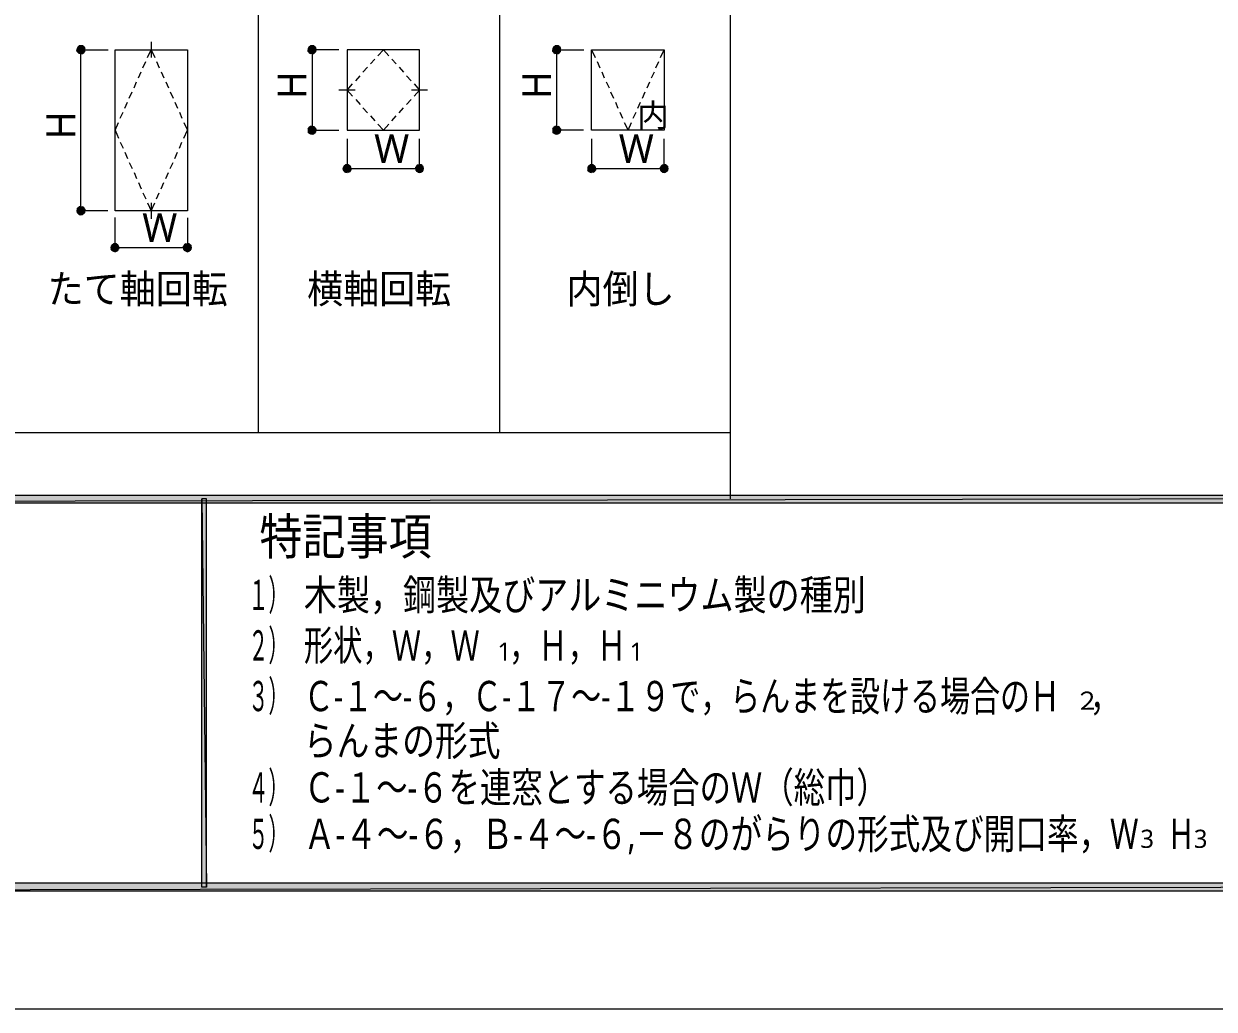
# Model space of a CAD drawing. Header units: millimetres. Extents: x 0 to 420, y 0 to 297.
# Drawn here: x 101.9 to 209.2, y 0 to 88.8 of the extents above; entities that cross this region are included whole.
import ezdxf
from ezdxf.enums import TextEntityAlignment as Align

# ---------------------------------------------------------------- set-up
doc = ezdxf.new("R2010")
doc.units = ezdxf.units.MM
doc.styles.add('kst32b', font='NotoSansJP-Variable.ttf')

msp = doc.modelspace()

# ---------------------------------------------------------------- hatches: boundary and pattern name
h = msp.add_hatch(color=7)
h.paths.add_polyline_path([(106.74, 86.61), (106.72, 86.49), (107.08, 86.49), (106.74, 86.61)])
h.paths.add_polyline_path([(106.72, 86.49), (107.08, 86.49), (106.74, 86.34), (106.72, 86.49)])
h.paths.add_polyline_path([(107.08, 86.49), (106.74, 86.34), (106.83, 86.23), (107.08, 86.49)])
h = msp.add_hatch(color=7)
h.paths.add_polyline_path([(107.08, 86.85), (106.93, 86.83), (107.08, 86.49), (107.08, 86.85)])
h.paths.add_polyline_path([(106.93, 86.83), (107.08, 86.49), (106.83, 86.74), (106.93, 86.83)])
h.paths.add_polyline_path([(107.08, 86.49), (106.83, 86.74), (106.74, 86.61), (107.08, 86.49)])
h = msp.add_hatch(color=7)
h.paths.add_polyline_path([(106.83, 86.23), (106.93, 86.15), (107.08, 86.49), (106.83, 86.23)])
h.paths.add_polyline_path([(106.93, 86.15), (107.08, 86.49), (107.08, 86.13), (106.93, 86.15)])
h.paths.add_polyline_path([(107.08, 86.49), (107.08, 86.13), (107.21, 86.15), (107.08, 86.49)])
for points in [[(107.21, 86.83), (107.08, 86.85), (107.08, 86.49), (107.21, 86.83)], [(128.06, 86.83), (127.91, 86.85), (127.91, 86.49), (128.06, 86.83)], [(150.09, 86.83), (149.97, 86.85), (149.97, 86.49), (150.09, 86.83)], [(127.76, 78.89), (127.91, 78.87), (127.91, 79.23), (127.76, 78.89)], [(149.82, 78.89), (149.97, 78.87), (149.97, 79.23), (149.82, 78.89)], [(130.75, 75.9), (130.7, 75.78), (131.09, 75.78), (130.75, 75.9)], [(137.94, 75.63), (137.96, 75.78), (137.6, 75.78), (137.94, 75.63)], [(152.78, 75.9), (152.76, 75.78), (153.12, 75.78), (152.78, 75.9)], [(160, 75.63), (160.02, 75.78), (159.66, 75.78), (160, 75.63)], [(106.93, 71.63), (107.08, 71.61), (107.08, 71.97), (106.93, 71.63)], [(109.81, 68.79), (109.77, 68.64), (110.15, 68.64), (109.81, 68.79)], [(117.01, 68.52), (117.03, 68.64), (116.67, 68.64), (117.01, 68.52)]]:
    msp.add_hatch(color=7).paths.add_polyline_path(points)
h = msp.add_hatch(color=7)
h.paths.add_polyline_path([(107.44, 86.49), (107.42, 86.61), (107.08, 86.49), (107.44, 86.49)])
h.paths.add_polyline_path([(107.42, 86.61), (107.08, 86.49), (107.34, 86.74), (107.42, 86.61)])
h.paths.add_polyline_path([(107.08, 86.49), (107.34, 86.74), (107.21, 86.83), (107.08, 86.49)])
h = msp.add_hatch(color=7)
h.paths.add_polyline_path([(107.21, 86.15), (107.34, 86.23), (107.08, 86.49), (107.21, 86.15)])
h.paths.add_polyline_path([(107.34, 86.23), (107.08, 86.49), (107.42, 86.34), (107.34, 86.23)])
h.paths.add_polyline_path([(107.08, 86.49), (107.42, 86.34), (107.44, 86.49), (107.08, 86.49)])
h = msp.add_hatch(color=7)
h.paths.add_polyline_path([(127.57, 86.61), (127.55, 86.49), (127.91, 86.49), (127.57, 86.61)])
h.paths.add_polyline_path([(127.55, 86.49), (127.91, 86.49), (127.57, 86.34), (127.55, 86.49)])
h.paths.add_polyline_path([(127.91, 86.49), (127.57, 86.34), (127.66, 86.23), (127.91, 86.49)])
h = msp.add_hatch(color=7)
h.paths.add_polyline_path([(127.91, 86.85), (127.76, 86.83), (127.91, 86.49), (127.91, 86.85)])
h.paths.add_polyline_path([(127.76, 86.83), (127.91, 86.49), (127.66, 86.74), (127.76, 86.83)])
h.paths.add_polyline_path([(127.91, 86.49), (127.66, 86.74), (127.57, 86.61), (127.91, 86.49)])
h = msp.add_hatch(color=7)
h.paths.add_polyline_path([(127.66, 86.23), (127.76, 86.15), (127.91, 86.49), (127.66, 86.23)])
h.paths.add_polyline_path([(127.76, 86.15), (127.91, 86.49), (127.91, 86.13), (127.76, 86.15)])
h.paths.add_polyline_path([(127.91, 86.49), (127.91, 86.13), (128.06, 86.15), (127.91, 86.49)])
h = msp.add_hatch(color=7)
h.paths.add_polyline_path([(128.27, 86.49), (128.25, 86.61), (127.91, 86.49), (128.27, 86.49)])
h.paths.add_polyline_path([(128.25, 86.61), (127.91, 86.49), (128.16, 86.74), (128.25, 86.61)])
h.paths.add_polyline_path([(127.91, 86.49), (128.16, 86.74), (128.06, 86.83), (127.91, 86.49)])
h = msp.add_hatch(color=7)
h.paths.add_polyline_path([(128.06, 86.15), (128.16, 86.23), (127.91, 86.49), (128.06, 86.15)])
h.paths.add_polyline_path([(128.16, 86.23), (127.91, 86.49), (128.25, 86.34), (128.16, 86.23)])
h.paths.add_polyline_path([(127.91, 86.49), (128.25, 86.34), (128.27, 86.49), (127.91, 86.49)])
h = msp.add_hatch(color=7)
h.paths.add_polyline_path([(149.63, 86.61), (149.61, 86.49), (149.97, 86.49), (149.63, 86.61)])
h.paths.add_polyline_path([(149.61, 86.49), (149.97, 86.49), (149.63, 86.34), (149.61, 86.49)])
h.paths.add_polyline_path([(149.97, 86.49), (149.63, 86.34), (149.71, 86.23), (149.97, 86.49)])
h = msp.add_hatch(color=7)
h.paths.add_polyline_path([(149.97, 86.85), (149.82, 86.83), (149.97, 86.49), (149.97, 86.85)])
h.paths.add_polyline_path([(149.82, 86.83), (149.97, 86.49), (149.71, 86.74), (149.82, 86.83)])
h.paths.add_polyline_path([(149.97, 86.49), (149.71, 86.74), (149.63, 86.61), (149.97, 86.49)])
h = msp.add_hatch(color=7)
h.paths.add_polyline_path([(149.71, 86.23), (149.82, 86.15), (149.97, 86.49), (149.71, 86.23)])
h.paths.add_polyline_path([(149.82, 86.15), (149.97, 86.49), (149.97, 86.13), (149.82, 86.15)])
h.paths.add_polyline_path([(149.97, 86.49), (149.97, 86.13), (150.09, 86.15), (149.97, 86.49)])
h = msp.add_hatch(color=7)
h.paths.add_polyline_path([(150.33, 86.49), (150.3, 86.61), (149.97, 86.49), (150.33, 86.49)])
h.paths.add_polyline_path([(150.3, 86.61), (149.97, 86.49), (150.22, 86.74), (150.3, 86.61)])
h.paths.add_polyline_path([(149.97, 86.49), (150.22, 86.74), (150.09, 86.83), (149.97, 86.49)])
h = msp.add_hatch(color=7)
h.paths.add_polyline_path([(150.09, 86.15), (150.22, 86.23), (149.97, 86.49), (150.09, 86.15)])
h.paths.add_polyline_path([(150.22, 86.23), (149.97, 86.49), (150.3, 86.34), (150.22, 86.23)])
h.paths.add_polyline_path([(149.97, 86.49), (150.3, 86.34), (150.33, 86.49), (149.97, 86.49)])
h = msp.add_hatch(color=7)
h.paths.add_polyline_path([(127.76, 79.57), (127.66, 79.48), (127.91, 79.23), (127.76, 79.57)])
h.paths.add_polyline_path([(127.66, 79.48), (127.91, 79.23), (127.57, 79.35), (127.66, 79.48)])
h.paths.add_polyline_path([(127.91, 79.23), (127.57, 79.35), (127.55, 79.23), (127.91, 79.23)])
h = msp.add_hatch(color=7)
h.paths.add_polyline_path([(128.16, 79.48), (128.06, 79.57), (127.91, 79.23), (128.16, 79.48)])
h.paths.add_polyline_path([(128.06, 79.57), (127.91, 79.23), (127.91, 79.59), (128.06, 79.57)])
h.paths.add_polyline_path([(127.91, 79.23), (127.91, 79.59), (127.76, 79.57), (127.91, 79.23)])
h = msp.add_hatch(color=7)
h.paths.add_polyline_path([(128.25, 79.08), (128.27, 79.23), (127.91, 79.23), (128.25, 79.08)])
h.paths.add_polyline_path([(128.27, 79.23), (127.91, 79.23), (128.25, 79.35), (128.27, 79.23)])
h.paths.add_polyline_path([(127.91, 79.23), (128.25, 79.35), (128.16, 79.48), (127.91, 79.23)])
h = msp.add_hatch(color=7)
h.paths.add_polyline_path([(149.82, 79.57), (149.71, 79.48), (149.97, 79.23), (149.82, 79.57)])
h.paths.add_polyline_path([(149.71, 79.48), (149.97, 79.23), (149.63, 79.35), (149.71, 79.48)])
h.paths.add_polyline_path([(149.97, 79.23), (149.63, 79.35), (149.61, 79.23), (149.97, 79.23)])
h = msp.add_hatch(color=7)
h.paths.add_polyline_path([(150.22, 79.48), (150.09, 79.57), (149.97, 79.23), (150.22, 79.48)])
h.paths.add_polyline_path([(150.09, 79.57), (149.97, 79.23), (149.97, 79.59), (150.09, 79.57)])
h.paths.add_polyline_path([(149.97, 79.23), (149.97, 79.59), (149.82, 79.57), (149.97, 79.23)])
h = msp.add_hatch(color=7)
h.paths.add_polyline_path([(150.3, 79.08), (150.33, 79.23), (149.97, 79.23), (150.3, 79.08)])
h.paths.add_polyline_path([(150.33, 79.23), (149.97, 79.23), (150.3, 79.35), (150.33, 79.23)])
h.paths.add_polyline_path([(149.97, 79.23), (150.3, 79.35), (150.22, 79.48), (149.97, 79.23)])
h = msp.add_hatch(color=7)
h.paths.add_polyline_path([(127.55, 79.23), (127.57, 79.08), (127.91, 79.23), (127.55, 79.23)])
h.paths.add_polyline_path([(127.57, 79.08), (127.91, 79.23), (127.66, 78.97), (127.57, 79.08)])
h.paths.add_polyline_path([(127.91, 79.23), (127.66, 78.97), (127.76, 78.89), (127.91, 79.23)])
h = msp.add_hatch(color=7)
h.paths.add_polyline_path([(127.91, 78.87), (128.06, 78.89), (127.91, 79.23), (127.91, 78.87)])
h.paths.add_polyline_path([(128.06, 78.89), (127.91, 79.23), (128.16, 78.97), (128.06, 78.89)])
h.paths.add_polyline_path([(127.91, 79.23), (128.16, 78.97), (128.25, 79.08), (127.91, 79.23)])
h = msp.add_hatch(color=7)
h.paths.add_polyline_path([(149.61, 79.23), (149.63, 79.08), (149.97, 79.23), (149.61, 79.23)])
h.paths.add_polyline_path([(149.63, 79.08), (149.97, 79.23), (149.71, 78.97), (149.63, 79.08)])
h.paths.add_polyline_path([(149.97, 79.23), (149.71, 78.97), (149.82, 78.89), (149.97, 79.23)])
h = msp.add_hatch(color=7)
h.paths.add_polyline_path([(149.97, 78.87), (150.09, 78.89), (149.97, 79.23), (149.97, 78.87)])
h.paths.add_polyline_path([(150.09, 78.89), (149.97, 79.23), (150.22, 78.97), (150.09, 78.89)])
h.paths.add_polyline_path([(149.97, 79.23), (150.22, 78.97), (150.3, 79.08), (149.97, 79.23)])
h = msp.add_hatch(color=7)
h.paths.add_polyline_path([(130.7, 75.78), (130.75, 75.63), (131.09, 75.78), (130.7, 75.78)])
h.paths.add_polyline_path([(130.75, 75.63), (131.09, 75.78), (130.81, 75.52), (130.75, 75.63)])
h.paths.add_polyline_path([(131.09, 75.78), (130.81, 75.52), (130.94, 75.44), (131.09, 75.78)])
h = msp.add_hatch(color=7)
h.paths.add_polyline_path([(131.09, 76.14), (130.94, 76.12), (131.09, 75.78), (131.09, 76.14)])
h.paths.add_polyline_path([(130.94, 76.12), (131.09, 75.78), (130.81, 76.03), (130.94, 76.12)])
h.paths.add_polyline_path([(131.09, 75.78), (130.81, 76.03), (130.75, 75.9), (131.09, 75.78)])
h = msp.add_hatch(color=7)
h.paths.add_polyline_path([(130.94, 75.44), (131.09, 75.42), (131.09, 75.78), (130.94, 75.44)])
h.paths.add_polyline_path([(131.09, 75.42), (131.09, 75.78), (131.21, 75.44), (131.09, 75.42)])
h.paths.add_polyline_path([(131.09, 75.78), (131.21, 75.44), (131.34, 75.52), (131.09, 75.78)])
h = msp.add_hatch(color=7)
h.paths.add_polyline_path([(131.4, 75.9), (131.34, 76.03), (131.09, 75.78), (131.4, 75.9)])
h.paths.add_polyline_path([(131.34, 76.03), (131.09, 75.78), (131.21, 76.12), (131.34, 76.03)])
h.paths.add_polyline_path([(131.09, 75.78), (131.21, 76.12), (131.09, 76.14), (131.09, 75.78)])
h = msp.add_hatch(color=7)
h.paths.add_polyline_path([(131.34, 75.52), (131.4, 75.63), (131.09, 75.78), (131.34, 75.52)])
h.paths.add_polyline_path([(131.4, 75.63), (131.09, 75.78), (131.45, 75.78), (131.4, 75.63)])
h.paths.add_polyline_path([(131.09, 75.78), (131.45, 75.78), (131.4, 75.9), (131.09, 75.78)])
h = msp.add_hatch(color=7)
h.paths.add_polyline_path([(137.35, 76.03), (137.27, 75.9), (137.6, 75.78), (137.35, 76.03)])
h.paths.add_polyline_path([(137.27, 75.9), (137.6, 75.78), (137.24, 75.78), (137.27, 75.9)])
h.paths.add_polyline_path([(137.6, 75.78), (137.24, 75.78), (137.27, 75.63), (137.6, 75.78)])
h = msp.add_hatch(color=7)
h.paths.add_polyline_path([(137.27, 75.63), (137.35, 75.52), (137.6, 75.78), (137.27, 75.63)])
h.paths.add_polyline_path([(137.35, 75.52), (137.6, 75.78), (137.48, 75.44), (137.35, 75.52)])
h.paths.add_polyline_path([(137.6, 75.78), (137.48, 75.44), (137.6, 75.42), (137.6, 75.78)])
h = msp.add_hatch(color=7)
h.paths.add_polyline_path([(137.75, 76.12), (137.6, 76.14), (137.6, 75.78), (137.75, 76.12)])
h.paths.add_polyline_path([(137.6, 76.14), (137.6, 75.78), (137.48, 76.12), (137.6, 76.14)])
h.paths.add_polyline_path([(137.6, 75.78), (137.48, 76.12), (137.35, 76.03), (137.6, 75.78)])
h = msp.add_hatch(color=7)
h.paths.add_polyline_path([(137.96, 75.78), (137.94, 75.9), (137.6, 75.78), (137.96, 75.78)])
h.paths.add_polyline_path([(137.94, 75.9), (137.6, 75.78), (137.86, 76.03), (137.94, 75.9)])
h.paths.add_polyline_path([(137.6, 75.78), (137.86, 76.03), (137.75, 76.12), (137.6, 75.78)])
h = msp.add_hatch(color=7)
h.paths.add_polyline_path([(137.6, 75.42), (137.75, 75.44), (137.6, 75.78), (137.6, 75.42)])
h.paths.add_polyline_path([(137.75, 75.44), (137.6, 75.78), (137.86, 75.52), (137.75, 75.44)])
h.paths.add_polyline_path([(137.6, 75.78), (137.86, 75.52), (137.94, 75.63), (137.6, 75.78)])
h = msp.add_hatch(color=7)
h.paths.add_polyline_path([(152.76, 75.78), (152.78, 75.63), (153.12, 75.78), (152.76, 75.78)])
h.paths.add_polyline_path([(152.78, 75.63), (153.12, 75.78), (152.87, 75.52), (152.78, 75.63)])
h.paths.add_polyline_path([(153.12, 75.78), (152.87, 75.52), (152.99, 75.44), (153.12, 75.78)])
h = msp.add_hatch(color=7)
h.paths.add_polyline_path([(153.12, 76.14), (152.99, 76.12), (153.12, 75.78), (153.12, 76.14)])
h.paths.add_polyline_path([(152.99, 76.12), (153.12, 75.78), (152.87, 76.03), (152.99, 76.12)])
h.paths.add_polyline_path([(153.12, 75.78), (152.87, 76.03), (152.78, 75.9), (153.12, 75.78)])
h = msp.add_hatch(color=7)
h.paths.add_polyline_path([(152.99, 75.44), (153.12, 75.42), (153.12, 75.78), (152.99, 75.44)])
h.paths.add_polyline_path([(153.12, 75.42), (153.12, 75.78), (153.27, 75.44), (153.12, 75.42)])
h.paths.add_polyline_path([(153.12, 75.78), (153.27, 75.44), (153.37, 75.52), (153.12, 75.78)])
h = msp.add_hatch(color=7)
h.paths.add_polyline_path([(153.46, 75.9), (153.37, 76.03), (153.12, 75.78), (153.46, 75.9)])
h.paths.add_polyline_path([(153.37, 76.03), (153.12, 75.78), (153.27, 76.12), (153.37, 76.03)])
h.paths.add_polyline_path([(153.12, 75.78), (153.27, 76.12), (153.12, 76.14), (153.12, 75.78)])
h = msp.add_hatch(color=7)
h.paths.add_polyline_path([(153.37, 75.52), (153.46, 75.63), (153.12, 75.78), (153.37, 75.52)])
h.paths.add_polyline_path([(153.46, 75.63), (153.12, 75.78), (153.48, 75.78), (153.46, 75.63)])
h.paths.add_polyline_path([(153.12, 75.78), (153.48, 75.78), (153.46, 75.9), (153.12, 75.78)])
h = msp.add_hatch(color=7)
h.paths.add_polyline_path([(159.41, 76.03), (159.32, 75.9), (159.66, 75.78), (159.41, 76.03)])
h.paths.add_polyline_path([(159.32, 75.9), (159.66, 75.78), (159.3, 75.78), (159.32, 75.9)])
h.paths.add_polyline_path([(159.66, 75.78), (159.3, 75.78), (159.32, 75.63), (159.66, 75.78)])
h = msp.add_hatch(color=7)
h.paths.add_polyline_path([(159.32, 75.63), (159.41, 75.52), (159.66, 75.78), (159.32, 75.63)])
h.paths.add_polyline_path([(159.41, 75.52), (159.66, 75.78), (159.51, 75.44), (159.41, 75.52)])
h.paths.add_polyline_path([(159.66, 75.78), (159.51, 75.44), (159.66, 75.42), (159.66, 75.78)])
h = msp.add_hatch(color=7)
h.paths.add_polyline_path([(159.79, 76.12), (159.66, 76.14), (159.66, 75.78), (159.79, 76.12)])
h.paths.add_polyline_path([(159.66, 76.14), (159.66, 75.78), (159.51, 76.12), (159.66, 76.14)])
h.paths.add_polyline_path([(159.66, 75.78), (159.51, 76.12), (159.41, 76.03), (159.66, 75.78)])
h = msp.add_hatch(color=7)
h.paths.add_polyline_path([(160.02, 75.78), (160, 75.9), (159.66, 75.78), (160.02, 75.78)])
h.paths.add_polyline_path([(160, 75.9), (159.66, 75.78), (159.91, 76.03), (160, 75.9)])
h.paths.add_polyline_path([(159.66, 75.78), (159.91, 76.03), (159.79, 76.12), (159.66, 75.78)])
h = msp.add_hatch(color=7)
h.paths.add_polyline_path([(159.66, 75.42), (159.79, 75.44), (159.66, 75.78), (159.66, 75.42)])
h.paths.add_polyline_path([(159.79, 75.44), (159.66, 75.78), (159.91, 75.52), (159.79, 75.44)])
h.paths.add_polyline_path([(159.66, 75.78), (159.91, 75.52), (160, 75.63), (159.66, 75.78)])
h = msp.add_hatch(color=7)
h.paths.add_polyline_path([(106.93, 72.31), (106.83, 72.22), (107.08, 71.97), (106.93, 72.31)])
h.paths.add_polyline_path([(106.83, 72.22), (107.08, 71.97), (106.74, 72.11), (106.83, 72.22)])
h.paths.add_polyline_path([(107.08, 71.97), (106.74, 72.11), (106.72, 71.97), (107.08, 71.97)])
h = msp.add_hatch(color=7)
h.paths.add_polyline_path([(106.72, 71.97), (106.74, 71.82), (107.08, 71.97), (106.72, 71.97)])
h.paths.add_polyline_path([(106.74, 71.82), (107.08, 71.97), (106.83, 71.71), (106.74, 71.82)])
h.paths.add_polyline_path([(107.08, 71.97), (106.83, 71.71), (106.93, 71.63), (107.08, 71.97)])
h = msp.add_hatch(color=7)
h.paths.add_polyline_path([(107.34, 72.22), (107.21, 72.31), (107.08, 71.97), (107.34, 72.22)])
h.paths.add_polyline_path([(107.21, 72.31), (107.08, 71.97), (107.08, 72.33), (107.21, 72.31)])
h.paths.add_polyline_path([(107.08, 71.97), (107.08, 72.33), (106.93, 72.31), (107.08, 71.97)])
h = msp.add_hatch(color=7)
h.paths.add_polyline_path([(107.42, 71.82), (107.44, 71.97), (107.08, 71.97), (107.42, 71.82)])
h.paths.add_polyline_path([(107.44, 71.97), (107.08, 71.97), (107.42, 72.11), (107.44, 71.97)])
h.paths.add_polyline_path([(107.08, 71.97), (107.42, 72.11), (107.34, 72.22), (107.08, 71.97)])
h = msp.add_hatch(color=7)
h.paths.add_polyline_path([(107.08, 71.61), (107.21, 71.63), (107.08, 71.97), (107.08, 71.61)])
h.paths.add_polyline_path([(107.21, 71.63), (107.08, 71.97), (107.34, 71.71), (107.21, 71.63)])
h.paths.add_polyline_path([(107.08, 71.97), (107.34, 71.71), (107.42, 71.82), (107.08, 71.97)])
h = msp.add_hatch(color=7)
h.paths.add_polyline_path([(110.15, 69.02), (110, 68.98), (110.15, 68.64), (110.15, 69.02)])
h.paths.add_polyline_path([(110, 68.98), (110.15, 68.64), (109.88, 68.9), (110, 68.98)])
h.paths.add_polyline_path([(110.15, 68.64), (109.88, 68.9), (109.81, 68.79), (110.15, 68.64)])
h = msp.add_hatch(color=7)
h.paths.add_polyline_path([(110.47, 68.79), (110.41, 68.9), (110.15, 68.64), (110.47, 68.79)])
h.paths.add_polyline_path([(110.41, 68.9), (110.15, 68.64), (110.28, 68.98), (110.41, 68.9)])
h.paths.add_polyline_path([(110.15, 68.64), (110.28, 68.98), (110.15, 69.02), (110.15, 68.64)])
h = msp.add_hatch(color=7)
h.paths.add_polyline_path([(110.41, 68.39), (110.47, 68.52), (110.15, 68.64), (110.41, 68.39)])
h.paths.add_polyline_path([(110.47, 68.52), (110.15, 68.64), (110.51, 68.64), (110.47, 68.52)])
h.paths.add_polyline_path([(110.15, 68.64), (110.51, 68.64), (110.47, 68.79), (110.15, 68.64)])
h = msp.add_hatch(color=7)
h.paths.add_polyline_path([(116.42, 68.9), (116.33, 68.79), (116.67, 68.64), (116.42, 68.9)])
h.paths.add_polyline_path([(116.33, 68.79), (116.67, 68.64), (116.31, 68.64), (116.33, 68.79)])
h.paths.add_polyline_path([(116.67, 68.64), (116.31, 68.64), (116.33, 68.52), (116.67, 68.64)])
h = msp.add_hatch(color=7)
h.paths.add_polyline_path([(116.82, 68.98), (116.67, 69.02), (116.67, 68.64), (116.82, 68.98)])
h.paths.add_polyline_path([(116.67, 69.02), (116.67, 68.64), (116.54, 68.98), (116.67, 69.02)])
h.paths.add_polyline_path([(116.67, 68.64), (116.54, 68.98), (116.42, 68.9), (116.67, 68.64)])
h = msp.add_hatch(color=7)
h.paths.add_polyline_path([(117.03, 68.64), (117.01, 68.79), (116.67, 68.64), (117.03, 68.64)])
h.paths.add_polyline_path([(117.01, 68.79), (116.67, 68.64), (116.92, 68.9), (117.01, 68.79)])
h.paths.add_polyline_path([(116.67, 68.64), (116.92, 68.9), (116.82, 68.98), (116.67, 68.64)])
h = msp.add_hatch(color=7)
h.paths.add_polyline_path([(109.77, 68.64), (109.81, 68.52), (110.15, 68.64), (109.77, 68.64)])
h.paths.add_polyline_path([(109.81, 68.52), (110.15, 68.64), (109.88, 68.39), (109.81, 68.52)])
h.paths.add_polyline_path([(110.15, 68.64), (109.88, 68.39), (110, 68.33), (110.15, 68.64)])
h = msp.add_hatch(color=7)
h.paths.add_polyline_path([(110, 68.33), (110.15, 68.28), (110.15, 68.64), (110, 68.33)])
h.paths.add_polyline_path([(110.15, 68.28), (110.15, 68.64), (110.28, 68.33), (110.15, 68.28)])
h.paths.add_polyline_path([(110.15, 68.64), (110.28, 68.33), (110.41, 68.39), (110.15, 68.64)])
h = msp.add_hatch(color=7)
h.paths.add_polyline_path([(116.33, 68.52), (116.42, 68.39), (116.67, 68.64), (116.33, 68.52)])
h.paths.add_polyline_path([(116.42, 68.39), (116.67, 68.64), (116.54, 68.33), (116.42, 68.39)])
h.paths.add_polyline_path([(116.67, 68.64), (116.54, 68.33), (116.67, 68.28), (116.67, 68.64)])
h = msp.add_hatch(color=7)
h.paths.add_polyline_path([(116.67, 68.28), (116.82, 68.33), (116.67, 68.64), (116.67, 68.28)])
h.paths.add_polyline_path([(116.82, 68.33), (116.67, 68.64), (116.92, 68.39), (116.82, 68.33)])
h.paths.add_polyline_path([(116.67, 68.64), (116.92, 68.39), (117.01, 68.52), (116.67, 68.64)])
h = msp.add_hatch(color=7)
h.paths.add_polyline_path([(393.83, 11.35), (394.53, 10.65), (393.83, 45.64), (393.83, 11.35)])
h.paths.add_polyline_path([(394.53, 10.65), (393.83, 45.64), (394.53, 46.33), (394.53, 10.65)])
h.paths.add_polyline_path([(393.83, 45.64), (394.53, 46.33), (26.52, 45.64), (393.83, 45.64)])
h.paths.add_polyline_path([(394.53, 46.33), (26.52, 45.64), (25.82, 46.33), (394.53, 46.33)])
h.paths.add_polyline_path([(26.52, 45.64), (25.82, 46.33), (26.52, 11.35), (26.52, 45.64)])
h.paths.add_polyline_path([(25.82, 46.33), (26.52, 11.35), (25.82, 10.65), (25.82, 46.33)])
h.paths.add_polyline_path([(26.52, 11.35), (25.82, 10.65), (393.83, 11.35), (26.52, 11.35)])
h.paths.add_polyline_path([(25.82, 10.65), (393.83, 11.35), (394.53, 10.65), (25.82, 10.65)])
h = msp.add_hatch(color=7)
h.paths.add_polyline_path([(118.39, 46), (117.98, 46), (118.39, 10.99), (118.39, 46)])
h.paths.add_polyline_path([(117.98, 46), (118.39, 10.99), (117.98, 10.99), (117.98, 46)])

# ---------------------------------------------------------------- linework, layer by layer
at = {"lineweight": 13}
for points in [[(0.19, 0), (0.19, 296.97), (420.16, 296.97), (420.16, 0)], [(116.67, 71.97), (110.15, 71.97), (110.15, 86.49), (116.67, 86.49)], [(137.6, 79.23), (137.6, 86.49), (131.09, 86.49), (131.09, 79.23)], [(159.66, 79.23), (153.12, 79.23), (153.12, 86.49), (159.66, 86.49)]]:
    msp.add_lwpolyline(points, close=True, dxfattribs=at)
for points in [[(123.08, 51.99), (123.08, 160.61)], [(144.84, 51.99), (144.84, 160.61)], [(165.63, 46), (165.63, 160.61)], [(113.41, 87.21), (113.41, 85.77)], [(109.5, 71.97), (107.08, 71.97), (107.08, 86.49), (109.52, 86.49)], [(113.09, 85.77), (113.41, 86.49)], [(113.41, 86.49), (113.73, 85.77)], [(130.34, 86.49), (127.91, 86.49), (127.91, 79.23), (130.34, 79.23)], [(133.84, 85.94), (134.34, 86.49)], [(134.34, 86.49), (134.83, 85.94)], [(152.38, 79.23), (149.97, 79.23), (149.97, 86.49), (152.4, 86.49)], [(153.12, 86.49), (153.44, 85.77)], [(159.34, 85.77), (159.66, 86.49)], [(112.67, 84.86), (112.92, 85.41)], [(113.9, 85.41), (114.13, 84.86)], [(132.5, 84.46), (132.91, 84.9)], [(133.18, 85.2), (133.58, 85.64)], [(135.11, 85.64), (135.51, 85.2)], [(135.78, 84.9), (136.17, 84.46)], [(153.61, 85.41), (153.86, 84.86)], [(158.92, 84.86), (159.17, 85.41)], [(112.27, 83.95), (112.52, 84.5)], [(114.3, 84.5), (114.55, 83.95)], [(131.85, 83.69), (132.25, 84.14)], [(136.44, 84.14), (136.84, 83.69)], [(154.03, 84.5), (154.26, 83.95)], [(158.52, 83.95), (158.77, 84.5)], [(111.44, 82.13), (111.7, 82.68)], [(111.87, 83.04), (112.1, 83.59)], [(114.72, 83.59), (114.96, 83.04)], [(115.13, 82.68), (115.38, 82.13)], [(131.8, 82.85), (130.34, 82.85)], [(131.09, 82.85), (131.57, 83.4)], [(131.09, 82.85), (131.57, 82.3)], [(138.32, 82.85), (136.88, 82.85)], [(137.12, 83.4), (137.6, 82.85)], [(137.12, 82.3), (137.6, 82.85)], [(154.43, 83.59), (154.69, 83.04)], [(154.83, 82.68), (155.09, 82.13)], [(157.69, 82.13), (157.95, 82.68)], [(158.12, 83.04), (158.35, 83.59)], [(111.04, 81.22), (111.29, 81.77)], [(115.53, 81.77), (115.78, 81.22)], [(131.85, 82), (132.25, 81.56)], [(136.44, 81.56), (136.84, 82)], [(155.26, 81.77), (155.49, 81.22)], [(157.29, 81.22), (157.52, 81.77)], [(110.62, 80.31), (110.87, 80.86)], [(115.95, 80.86), (116.18, 80.31)], [(132.5, 81.26), (132.91, 80.81)], [(133.18, 80.52), (133.58, 80.07)], [(135.11, 80.07), (135.51, 80.52)], [(135.78, 80.81), (136.17, 81.26)], [(155.66, 80.86), (155.91, 80.31)], [(156.87, 80.31), (157.12, 80.86)], [(110.15, 79.23), (110.47, 79.93)], [(116.35, 79.93), (116.67, 79.23)], [(133.84, 79.78), (134.34, 79.23)], [(134.34, 79.23), (134.83, 79.78)], [(156.06, 79.93), (156.4, 79.23), (156.72, 79.93)], [(110.15, 79.23), (110.47, 78.51)], [(116.35, 78.51), (116.67, 79.23)], [(131.09, 78.46), (131.09, 75.78), (137.6, 75.78), (137.6, 78.46)], [(153.12, 78.46), (153.12, 75.78), (159.66, 75.78), (159.66, 78.46)], [(110.62, 78.15), (110.87, 77.6)], [(115.95, 77.6), (116.18, 78.15)], [(111.04, 77.24), (111.29, 76.69)], [(111.44, 76.33), (111.7, 75.78)], [(115.13, 75.78), (115.38, 76.33)], [(115.53, 76.69), (115.78, 77.24)], [(111.87, 75.42), (112.1, 74.87)], [(114.72, 74.87), (114.96, 75.42)], [(112.27, 74.51), (112.52, 73.96)], [(114.3, 73.96), (114.55, 74.51)], [(112.67, 73.6), (112.92, 73.05)], [(113.9, 73.05), (114.13, 73.6)], [(113.09, 72.69), (113.41, 71.97)], [(113.41, 71.97), (113.73, 72.69)], [(113.41, 72.69), (113.41, 71.25)], [(116.67, 71.33), (116.67, 68.64), (110.15, 68.64), (110.15, 71.35)], [(26.18, 51.99), (165.63, 51.99)]]:
    msp.add_lwpolyline(points, dxfattribs=at)
at = {"lineweight": 0}
for points in [[(106.74, 86.61), (106.72, 86.49), (107.08, 86.49)], [(106.72, 86.49), (107.08, 86.49), (106.74, 86.34)], [(107.08, 86.49), (106.83, 86.74), (106.74, 86.61)], [(107.08, 86.49), (106.74, 86.34), (106.83, 86.23)], [(106.93, 86.83), (107.08, 86.49), (106.83, 86.74)], [(106.83, 86.23), (106.93, 86.15), (107.08, 86.49)], [(107.08, 86.85), (106.93, 86.83), (107.08, 86.49)], [(106.93, 86.15), (107.08, 86.49), (107.08, 86.13)], [(107.21, 86.83), (107.08, 86.85), (107.08, 86.49)], [(107.08, 86.49), (107.34, 86.74), (107.21, 86.83)], [(107.42, 86.61), (107.08, 86.49), (107.34, 86.74)], [(107.44, 86.49), (107.42, 86.61), (107.08, 86.49)], [(107.08, 86.49), (107.08, 86.13), (107.21, 86.15)], [(107.21, 86.15), (107.34, 86.23), (107.08, 86.49)], [(107.34, 86.23), (107.08, 86.49), (107.42, 86.34)], [(107.08, 86.49), (107.42, 86.34), (107.44, 86.49)], [(127.57, 86.61), (127.55, 86.49), (127.91, 86.49)], [(127.55, 86.49), (127.91, 86.49), (127.57, 86.34)], [(127.91, 86.49), (127.66, 86.74), (127.57, 86.61)], [(127.91, 86.49), (127.57, 86.34), (127.66, 86.23)], [(127.76, 86.83), (127.91, 86.49), (127.66, 86.74)], [(127.66, 86.23), (127.76, 86.15), (127.91, 86.49)], [(127.91, 86.85), (127.76, 86.83), (127.91, 86.49)], [(127.76, 86.15), (127.91, 86.49), (127.91, 86.13)], [(128.06, 86.83), (127.91, 86.85), (127.91, 86.49)], [(127.91, 86.49), (128.16, 86.74), (128.06, 86.83)], [(128.25, 86.61), (127.91, 86.49), (128.16, 86.74)], [(128.27, 86.49), (128.25, 86.61), (127.91, 86.49)], [(127.91, 86.49), (127.91, 86.13), (128.06, 86.15)], [(128.06, 86.15), (128.16, 86.23), (127.91, 86.49)], [(128.16, 86.23), (127.91, 86.49), (128.25, 86.34)], [(127.91, 86.49), (128.25, 86.34), (128.27, 86.49)], [(149.63, 86.61), (149.61, 86.49), (149.97, 86.49)], [(149.61, 86.49), (149.97, 86.49), (149.63, 86.34)], [(149.97, 86.49), (149.71, 86.74), (149.63, 86.61)], [(149.97, 86.49), (149.63, 86.34), (149.71, 86.23)], [(149.82, 86.83), (149.97, 86.49), (149.71, 86.74)], [(149.71, 86.23), (149.82, 86.15), (149.97, 86.49)], [(149.97, 86.85), (149.82, 86.83), (149.97, 86.49)], [(149.82, 86.15), (149.97, 86.49), (149.97, 86.13)], [(150.09, 86.83), (149.97, 86.85), (149.97, 86.49)], [(149.97, 86.49), (150.22, 86.74), (150.09, 86.83)], [(150.3, 86.61), (149.97, 86.49), (150.22, 86.74)], [(150.33, 86.49), (150.3, 86.61), (149.97, 86.49)], [(149.97, 86.49), (149.97, 86.13), (150.09, 86.15)], [(150.09, 86.15), (150.22, 86.23), (149.97, 86.49)], [(150.22, 86.23), (149.97, 86.49), (150.3, 86.34)], [(149.97, 86.49), (150.3, 86.34), (150.33, 86.49)], [(127.66, 79.48), (127.91, 79.23), (127.57, 79.35)], [(127.76, 79.57), (127.66, 79.48), (127.91, 79.23)], [(127.91, 79.23), (127.91, 79.59), (127.76, 79.57)], [(128.06, 79.57), (127.91, 79.23), (127.91, 79.59)], [(128.16, 79.48), (128.06, 79.57), (127.91, 79.23)], [(127.91, 79.23), (128.25, 79.35), (128.16, 79.48)], [(149.71, 79.48), (149.97, 79.23), (149.63, 79.35)], [(149.82, 79.57), (149.71, 79.48), (149.97, 79.23)], [(149.97, 79.23), (149.97, 79.59), (149.82, 79.57)], [(150.09, 79.57), (149.97, 79.23), (149.97, 79.59)], [(150.22, 79.48), (150.09, 79.57), (149.97, 79.23)], [(149.97, 79.23), (150.3, 79.35), (150.22, 79.48)], [(127.91, 79.23), (127.57, 79.35), (127.55, 79.23)], [(127.55, 79.23), (127.57, 79.08), (127.91, 79.23)], [(127.57, 79.08), (127.91, 79.23), (127.66, 78.97)], [(127.91, 79.23), (127.66, 78.97), (127.76, 78.89)], [(127.76, 78.89), (127.91, 78.87), (127.91, 79.23)], [(128.27, 79.23), (127.91, 79.23), (128.25, 79.35)], [(127.91, 78.87), (128.06, 78.89), (127.91, 79.23)], [(128.06, 78.89), (127.91, 79.23), (128.16, 78.97)], [(127.91, 79.23), (128.16, 78.97), (128.25, 79.08)], [(128.25, 79.08), (128.27, 79.23), (127.91, 79.23)], [(149.97, 79.23), (149.63, 79.35), (149.61, 79.23)], [(149.61, 79.23), (149.63, 79.08), (149.97, 79.23)], [(149.63, 79.08), (149.97, 79.23), (149.71, 78.97)], [(149.97, 79.23), (149.71, 78.97), (149.82, 78.89)], [(149.82, 78.89), (149.97, 78.87), (149.97, 79.23)], [(150.33, 79.23), (149.97, 79.23), (150.3, 79.35)], [(149.97, 78.87), (150.09, 78.89), (149.97, 79.23)], [(150.09, 78.89), (149.97, 79.23), (150.22, 78.97)], [(149.97, 79.23), (150.22, 78.97), (150.3, 79.08)], [(150.3, 79.08), (150.33, 79.23), (149.97, 79.23)], [(130.75, 75.9), (130.7, 75.78), (131.09, 75.78)], [(130.7, 75.78), (130.75, 75.63), (131.09, 75.78)], [(131.09, 75.78), (130.81, 76.03), (130.75, 75.9)], [(130.75, 75.63), (131.09, 75.78), (130.81, 75.52)], [(130.94, 76.12), (131.09, 75.78), (130.81, 76.03)], [(131.09, 75.78), (130.81, 75.52), (130.94, 75.44)], [(131.09, 76.14), (130.94, 76.12), (131.09, 75.78)], [(130.94, 75.44), (131.09, 75.42), (131.09, 75.78)], [(131.09, 75.78), (131.21, 76.12), (131.09, 76.14)], [(131.34, 76.03), (131.09, 75.78), (131.21, 76.12)], [(131.4, 75.9), (131.34, 76.03), (131.09, 75.78)], [(131.09, 75.78), (131.45, 75.78), (131.4, 75.9)], [(131.09, 75.42), (131.09, 75.78), (131.21, 75.44)], [(131.09, 75.78), (131.21, 75.44), (131.34, 75.52)], [(131.34, 75.52), (131.4, 75.63), (131.09, 75.78)], [(131.4, 75.63), (131.09, 75.78), (131.45, 75.78)], [(137.27, 75.9), (137.6, 75.78), (137.24, 75.78)], [(137.6, 75.78), (137.24, 75.78), (137.27, 75.63)], [(137.35, 76.03), (137.27, 75.9), (137.6, 75.78)], [(137.27, 75.63), (137.35, 75.52), (137.6, 75.78)], [(137.6, 75.78), (137.48, 76.12), (137.35, 76.03)], [(137.35, 75.52), (137.6, 75.78), (137.48, 75.44)], [(137.6, 76.14), (137.6, 75.78), (137.48, 76.12)], [(137.6, 75.78), (137.48, 75.44), (137.6, 75.42)], [(137.75, 76.12), (137.6, 76.14), (137.6, 75.78)], [(137.6, 75.78), (137.86, 76.03), (137.75, 76.12)], [(137.94, 75.9), (137.6, 75.78), (137.86, 76.03)], [(137.96, 75.78), (137.94, 75.9), (137.6, 75.78)], [(137.6, 75.42), (137.75, 75.44), (137.6, 75.78)], [(137.75, 75.44), (137.6, 75.78), (137.86, 75.52)], [(137.6, 75.78), (137.86, 75.52), (137.94, 75.63)], [(137.94, 75.63), (137.96, 75.78), (137.6, 75.78)], [(152.78, 75.9), (152.76, 75.78), (153.12, 75.78)], [(152.76, 75.78), (152.78, 75.63), (153.12, 75.78)], [(153.12, 75.78), (152.87, 76.03), (152.78, 75.9)], [(152.78, 75.63), (153.12, 75.78), (152.87, 75.52)], [(152.99, 76.12), (153.12, 75.78), (152.87, 76.03)], [(153.12, 75.78), (152.87, 75.52), (152.99, 75.44)], [(153.12, 76.14), (152.99, 76.12), (153.12, 75.78)], [(152.99, 75.44), (153.12, 75.42), (153.12, 75.78)], [(153.12, 75.78), (153.27, 76.12), (153.12, 76.14)], [(153.37, 76.03), (153.12, 75.78), (153.27, 76.12)], [(153.46, 75.9), (153.37, 76.03), (153.12, 75.78)], [(153.12, 75.78), (153.48, 75.78), (153.46, 75.9)], [(153.12, 75.42), (153.12, 75.78), (153.27, 75.44)], [(153.12, 75.78), (153.27, 75.44), (153.37, 75.52)], [(153.37, 75.52), (153.46, 75.63), (153.12, 75.78)], [(153.46, 75.63), (153.12, 75.78), (153.48, 75.78)], [(159.32, 75.9), (159.66, 75.78), (159.3, 75.78)], [(159.66, 75.78), (159.3, 75.78), (159.32, 75.63)], [(159.41, 76.03), (159.32, 75.9), (159.66, 75.78)], [(159.32, 75.63), (159.41, 75.52), (159.66, 75.78)], [(159.66, 75.78), (159.51, 76.12), (159.41, 76.03)], [(159.41, 75.52), (159.66, 75.78), (159.51, 75.44)], [(159.66, 76.14), (159.66, 75.78), (159.51, 76.12)], [(159.66, 75.78), (159.51, 75.44), (159.66, 75.42)], [(159.79, 76.12), (159.66, 76.14), (159.66, 75.78)], [(159.66, 75.78), (159.91, 76.03), (159.79, 76.12)], [(160, 75.9), (159.66, 75.78), (159.91, 76.03)], [(160.02, 75.78), (160, 75.9), (159.66, 75.78)], [(159.66, 75.42), (159.79, 75.44), (159.66, 75.78)], [(159.79, 75.44), (159.66, 75.78), (159.91, 75.52)], [(159.66, 75.78), (159.91, 75.52), (160, 75.63)], [(160, 75.63), (160.02, 75.78), (159.66, 75.78)], [(107.08, 71.97), (106.74, 72.11), (106.72, 71.97)], [(106.72, 71.97), (106.74, 71.82), (107.08, 71.97)], [(106.83, 72.22), (107.08, 71.97), (106.74, 72.11)], [(106.74, 71.82), (107.08, 71.97), (106.83, 71.71)], [(106.93, 72.31), (106.83, 72.22), (107.08, 71.97)], [(107.08, 71.97), (106.83, 71.71), (106.93, 71.63)], [(107.08, 71.97), (107.08, 72.33), (106.93, 72.31)], [(106.93, 71.63), (107.08, 71.61), (107.08, 71.97)], [(107.21, 72.31), (107.08, 71.97), (107.08, 72.33)], [(107.34, 72.22), (107.21, 72.31), (107.08, 71.97)], [(107.08, 71.97), (107.42, 72.11), (107.34, 72.22)], [(107.44, 71.97), (107.08, 71.97), (107.42, 72.11)], [(107.08, 71.61), (107.21, 71.63), (107.08, 71.97)], [(107.21, 71.63), (107.08, 71.97), (107.34, 71.71)], [(107.08, 71.97), (107.34, 71.71), (107.42, 71.82)], [(107.42, 71.82), (107.44, 71.97), (107.08, 71.97)], [(109.81, 68.79), (109.77, 68.64), (110.15, 68.64)], [(110.15, 68.64), (109.88, 68.9), (109.81, 68.79)], [(110, 68.98), (110.15, 68.64), (109.88, 68.9)], [(110.15, 69.02), (110, 68.98), (110.15, 68.64)], [(110.15, 68.64), (110.28, 68.98), (110.15, 69.02)], [(110.41, 68.9), (110.15, 68.64), (110.28, 68.98)], [(110.47, 68.79), (110.41, 68.9), (110.15, 68.64)], [(110.15, 68.64), (110.51, 68.64), (110.47, 68.79)], [(116.33, 68.79), (116.67, 68.64), (116.31, 68.64)], [(116.42, 68.9), (116.33, 68.79), (116.67, 68.64)], [(116.67, 68.64), (116.54, 68.98), (116.42, 68.9)], [(116.67, 69.02), (116.67, 68.64), (116.54, 68.98)], [(116.82, 68.98), (116.67, 69.02), (116.67, 68.64)], [(116.67, 68.64), (116.92, 68.9), (116.82, 68.98)], [(117.01, 68.79), (116.67, 68.64), (116.92, 68.9)], [(117.03, 68.64), (117.01, 68.79), (116.67, 68.64)], [(109.77, 68.64), (109.81, 68.52), (110.15, 68.64)], [(109.81, 68.52), (110.15, 68.64), (109.88, 68.39)], [(110.15, 68.64), (109.88, 68.39), (110, 68.33)], [(110, 68.33), (110.15, 68.28), (110.15, 68.64)], [(110.15, 68.28), (110.15, 68.64), (110.28, 68.33)], [(110.15, 68.64), (110.28, 68.33), (110.41, 68.39)], [(110.41, 68.39), (110.47, 68.52), (110.15, 68.64)], [(110.47, 68.52), (110.15, 68.64), (110.51, 68.64)], [(116.67, 68.64), (116.31, 68.64), (116.33, 68.52)], [(116.33, 68.52), (116.42, 68.39), (116.67, 68.64)], [(116.42, 68.39), (116.67, 68.64), (116.54, 68.33)], [(116.67, 68.64), (116.54, 68.33), (116.67, 68.28)], [(116.67, 68.28), (116.82, 68.33), (116.67, 68.64)], [(116.82, 68.33), (116.67, 68.64), (116.92, 68.39)], [(116.67, 68.64), (116.92, 68.39), (117.01, 68.52)], [(117.01, 68.52), (117.03, 68.64), (116.67, 68.64)], [(394.53, 46.33), (26.52, 45.64), (25.82, 46.33)], [(393.83, 45.64), (394.53, 46.33), (26.52, 45.64)], [(118.39, 46), (117.98, 46), (118.39, 10.99)], [(117.98, 46), (118.39, 10.99), (117.98, 10.99)], [(26.52, 11.35), (25.82, 10.65), (393.83, 11.35)], [(25.82, 10.65), (393.83, 11.35), (394.53, 10.65)]]:
    msp.add_lwpolyline(points, close=True, dxfattribs=at)

# ---------------------------------------------------------------- texts
at = {"style": 'kst32b'}
for p in [(127.4, 82.04), (149.46, 82.04), (106.57, 78.42)]:
    msp.add_text('H', height=2.6, rotation=90, dxfattribs=at).set_placement(p)
for s, height, p in [('内', 2.08, (157.23, 79.54)), ('W', 2.6, (133.52, 76.26)), ('W', 2.6, (155.57, 76.26)), ('W', 2.6, (112.61, 69.15)), ('1', 1.64, (144.63, 31.41)), ('1', 1.64, (156.55, 31.41)), ('２', 1.64, (196.68, 26.99)), ('3', 1.64, (202.59, 14.54)), ('3', 1.64, (207.41, 14.54))]:
    msp.add_text(s, height=height, dxfattribs=at).set_placement(p)
for s, height, p, p2 in [('たて軸回転', 2.599, (104.08, 63.63), (120.32, 63.63)), ('横軸回転', 2.599, (127.47, 63.63), (140.46, 63.63)), ('内倒し', 2.599, (150.85, 63.63), (160.6, 63.63)), ('特記事項', 3.273, (123.17, 40.98), (138.69, 40.98)), ('１）', 2.728, (122.17, 35.98), (125.8, 35.98)), ('木製，鋼製及びアルミニウム製の種別', 2.7278, (127.17, 35.98), (177.83, 35.98)), ('２）', 2.728, (122.17, 31.43), (125.8, 31.43)), ('形状，Ｗ，Ｗ\u3000，Ｈ，Ｈ', 2.7278, (127.17, 31.43), (156.25, 31.43)), ('３）', 2.728, (122.17, 26.86), (125.8, 26.86)), ('Ｃ-１～-６，Ｃ-１７～-１９で，らんまを設ける場合のＨ\u3000，', 2.7278, (127.17, 26.86), (200.74, 26.86)), ('らんまの形式', 2.728, (127.17, 22.84), (144.9, 22.84)), ('４）', 2.728, (122.17, 18.63), (125.8, 18.63)), ('Ｃ-１～-６を連窓とする場合のＷ（総巾）', 2.7278, (127.17, 18.63), (179.82, 18.63)), ('５）', 2.728, (122.17, 14.44), (125.8, 14.44)), ('Ａ-４～-６，Ｂ-４～-６,－８のがらりの形式及び開口率，W\u3000H', 2.7278, (127.17, 14.44), (207.27, 14.44))]:
    msp.add_text(s, height=height, dxfattribs=at).set_placement(p, p2, align=Align.FIT)

doc.saveas('drawing.dxf')
